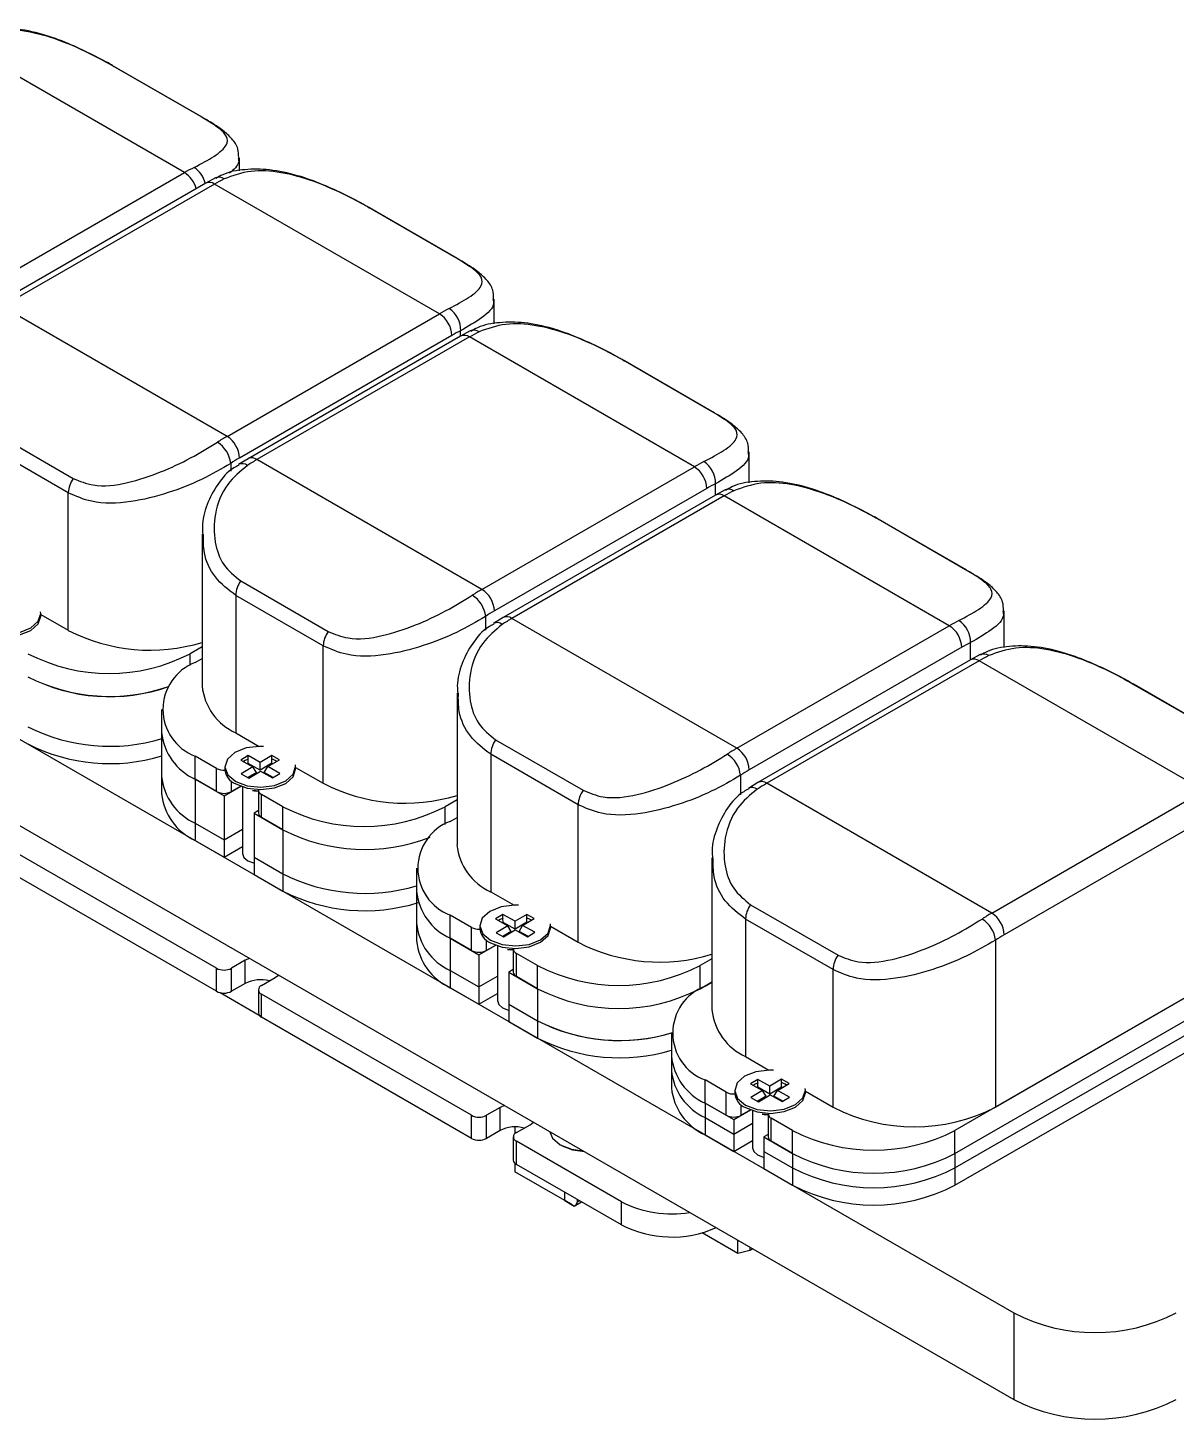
# Model space of a CAD drawing. Header units: millimetres. Extents: x 5 to 292, y 4 to 204.
# Drawn here: x 213.55 to 246.04, y 126.59 to 165.97 of the extents above; entities that cross this region are included whole.
import ezdxf

# ---------------------------------------------------------------- set-up
doc = ezdxf.new("R2010")
doc.units = ezdxf.units.MM

msp = doc.modelspace()

# ---------------------------------------------------------------- linework, layer by layer
at = {"color": 7, "linetype": 'Continuous', "lineweight": 25}
for p, q in [((217.986, 161.876), (211.622, 165.55)), ((218.445, 163.461), (215.97, 164.89)), ((218.483, 163.445), (216.008, 164.874)), ((183.182, 163.234), (241.448, 129.598)), ((219.539, 161.924), (219.539, 162.295)), ((211.975, 158.406), (217.986, 161.876)), ((218.584, 161.578), (212.574, 158.108)), ((218.834, 161.553), (212.824, 158.084)), ((218.858, 161.726), (218.584, 161.578)), ((225.198, 157.879), (218.834, 161.553)), ((183.182, 160.784), (241.448, 127.148)), ((225.658, 159.465), (223.183, 160.893)), ((225.696, 159.448), (223.221, 160.877)), ((219.188, 154.41), (212.824, 158.084)), ((226.751, 157.593), (226.751, 158.298)), ((219.188, 154.41), (225.198, 157.879)), ((225.552, 157.267), (219.541, 153.797)), ((225.797, 157.247), (219.786, 153.778)), ((226.047, 157.223), (220.036, 153.753)), ((226.071, 157.395), (225.797, 157.247)), ((232.411, 153.549), (226.047, 157.223)), ((232.87, 155.134), (230.395, 156.563)), ((232.908, 155.118), (230.433, 156.547)), ((212.364, 154.648), (214.839, 153.219)), ((214.698, 152.811), (212.223, 154.239)), ((219.786, 153.778), (219.515, 153.61)), ((226.4, 150.079), (220.036, 153.753)), ((233.964, 153.095), (233.964, 153.968)), ((226.4, 150.079), (232.411, 153.549)), ((232.764, 152.936), (226.754, 149.467)), ((233.283, 152.897), (233.009, 152.749)), ((214.698, 148.919), (214.698, 152.811)), ((233.009, 152.749), (226.999, 149.279)), ((233.259, 152.724), (227.249, 149.255)), ((239.623, 149.05), (233.259, 152.724)), ((240.083, 150.635), (237.608, 152.064)), ((240.121, 150.619), (237.646, 152.048)), ((218.483, 151.641), (218.483, 147.343)), ((219.577, 150.317), (222.051, 148.888)), ((221.91, 148.48), (219.435, 149.909)), ((219.435, 149.909), (219.435, 146.017)), ((213.916, 149.319), (213.916, 149.389)), ((213.916, 149.37), (214.698, 148.919)), ((226.999, 149.279), (226.727, 149.112)), ((241.176, 148.429), (241.176, 149.469)), ((233.613, 145.581), (227.249, 149.255)), ((233.613, 145.581), (239.623, 149.05)), ((218.483, 148.451), (218.148, 148.257)), ((218.29, 148.009), (218.483, 148.12)), ((221.91, 144.588), (221.91, 148.48)), ((239.977, 148.438), (233.966, 144.968)), ((240.496, 148.23), (240.222, 148.083)), ((240.222, 148.083), (234.211, 144.613)), ((240.472, 148.058), (234.461, 144.588)), ((246.836, 144.384), (240.472, 148.058)), ((247.295, 145.969), (244.82, 147.398)), ((247.333, 145.953), (244.858, 147.382)), ((225.696, 147.143), (225.696, 142.845)), ((217.338, 146.682), (217.338, 146.029)), ((217.338, 146.029), (217.338, 144.783)), ((219.435, 146.017), (220.096, 145.635)), ((226.789, 145.819), (229.264, 144.39)), ((218.891, 145.008), (218.29, 145.355)), ((218.29, 144.702), (218.29, 145.355)), ((219.783, 145.371), (219.575, 145.246)), ((220.125, 145.181), (219.783, 145.371)), ((219.784, 145.276), (219.783, 145.371)), ((220.455, 145.378), (220.125, 145.181)), ((220.67, 145.257), (220.455, 145.378)), ((220.455, 145.282), (220.455, 145.378)), ((229.123, 143.982), (226.648, 145.41)), ((226.648, 145.41), (226.648, 141.518)), ((218.891, 144.355), (218.891, 145.008)), ((219.128, 145.058), (219.128, 144.988)), ((219.575, 145.246), (219.916, 145.056)), ((219.916, 145.056), (219.586, 144.859)), ((219.704, 145.233), (219.652, 145.203)), ((219.788, 145.273), (219.704, 145.233)), ((219.785, 145.148), (219.768, 145.138)), ((219.785, 145.148), (219.784, 145.261)), ((220.126, 144.958), (219.785, 145.148)), ((220.019, 144.894), (219.916, 145.056)), ((220.126, 144.958), (220.125, 145.181)), ((220.456, 145.155), (220.126, 144.958)), ((220.238, 144.896), (220.34, 145.06)), ((220.34, 145.06), (220.67, 145.257)), ((220.682, 144.87), (220.34, 145.06)), ((220.456, 145.155), (220.456, 145.268)), ((220.479, 145.143), (220.456, 145.155)), ((221.128, 144.988), (221.128, 145.058)), ((221.128, 145.039), (221.91, 144.588)), ((217.338, 144.783), (217.338, 144.293)), ((218.29, 144.702), (219.103, 144.233)), ((218.29, 144.702), (218.29, 143.457)), ((218.891, 144.355), (218.29, 144.702)), ((219.586, 144.859), (219.802, 144.738)), ((220.019, 144.894), (219.78, 144.751)), ((219.802, 144.738), (220.132, 144.936)), ((220.132, 144.936), (220.474, 144.745)), ((220.49, 144.755), (220.238, 144.896)), ((220.474, 144.745), (220.682, 144.87)), ((234.211, 144.613), (233.94, 144.445)), ((240.825, 140.914), (234.461, 144.588)), ((219.103, 144.233), (219.577, 144.506)), ((219.103, 144.233), (219.103, 142.987)), ((219.577, 144.506), (219.315, 144.355)), ((219.628, 144.488), (219.628, 142.599)), ((219.907, 144.383), (220.013, 144.369)), ((220.076, 144.369), (219.907, 144.383)), ((220.076, 144.363), (220.013, 144.369)), ((220.076, 144.396), (220.076, 143.743)), ((220.765, 143.927), (220.164, 144.274)), ((220.164, 143.62), (220.164, 144.274)), ((240.825, 140.914), (246.836, 144.384)), ((220.076, 143.815), (219.952, 143.743)), ((220.765, 143.273), (220.765, 143.927)), ((225.696, 144.12), (225.361, 143.927)), ((229.123, 140.09), (229.123, 143.982)), ((247.189, 143.772), (241.179, 140.302)), ((218.29, 143.457), (219.103, 142.987)), ((218.29, 143.457), (218.29, 142.967)), ((219.952, 143.743), (220.765, 143.273)), ((219.952, 143.743), (219.952, 142.497)), ((220.765, 143.273), (220.164, 143.62)), ((225.502, 143.51), (225.696, 143.622)), ((219.103, 142.987), (219.628, 143.29)), ((219.103, 142.987), (219.103, 142.497)), ((220.765, 143.273), (220.765, 142.028)), ((218.891, 139.354), (212.951, 142.782)), ((218.29, 142.967), (219.103, 142.497)), ((219.103, 142.497), (219.628, 142.8)), ((219.952, 142.497), (220.765, 142.028)), ((219.952, 142.497), (219.952, 142.007)), ((232.908, 142.476), (232.908, 138.179)), ((218.891, 138.7), (212.951, 142.129)), ((219.952, 142.007), (220.765, 141.538)), ((220.765, 142.028), (220.765, 141.538)), ((224.55, 142.184), (224.55, 141.53)), ((224.55, 141.53), (224.55, 140.62)), ((226.648, 141.518), (227.309, 141.137)), ((234.002, 141.152), (236.476, 139.724)), ((224.55, 140.62), (224.55, 140.13)), ((226.103, 140.51), (225.502, 140.857)), ((225.502, 140.204), (225.502, 140.857)), ((226.996, 140.873), (226.787, 140.748)), ((226.787, 140.748), (227.129, 140.558)), ((226.917, 140.735), (226.865, 140.705)), ((227, 140.775), (226.917, 140.735)), ((226.997, 140.65), (226.981, 140.64)), ((227.337, 140.682), (226.996, 140.873)), ((226.996, 140.777), (226.996, 140.873)), ((226.997, 140.65), (226.996, 140.763)), ((227.339, 140.459), (226.997, 140.65)), ((227.667, 140.879), (227.337, 140.682)), ((227.339, 140.459), (227.337, 140.682)), ((227.669, 140.657), (227.339, 140.459)), ((227.553, 140.562), (227.883, 140.759)), ((227.883, 140.759), (227.667, 140.879)), ((227.668, 140.784), (227.667, 140.879)), ((227.669, 140.657), (227.668, 140.769)), ((227.691, 140.644), (227.669, 140.657)), ((236.335, 139.315), (233.86, 140.744)), ((233.86, 140.744), (233.86, 136.852)), ((226.103, 139.857), (226.103, 140.51)), ((226.341, 140.56), (226.341, 140.49)), ((227.129, 140.558), (226.799, 140.36)), ((226.799, 140.36), (227.015, 140.24)), ((227.232, 140.395), (226.992, 140.252)), ((227.015, 140.24), (227.345, 140.437)), ((227.232, 140.395), (227.129, 140.558)), ((227.345, 140.437), (227.686, 140.247)), ((227.45, 140.397), (227.553, 140.562)), ((227.703, 140.257), (227.45, 140.397)), ((227.895, 140.371), (227.553, 140.562)), ((227.686, 140.247), (227.895, 140.371)), ((228.341, 140.49), (228.341, 140.56)), ((228.341, 140.541), (229.123, 140.09)), ((225.502, 140.204), (226.316, 139.734)), ((225.502, 140.204), (225.502, 139.293)), ((226.103, 139.857), (225.502, 140.204)), ((226.316, 139.734), (226.79, 140.008)), ((226.79, 140.008), (226.528, 139.857)), ((226.841, 139.99), (226.841, 138.436)), ((227.12, 139.885), (227.226, 139.871)), ((227.288, 139.871), (227.12, 139.885)), ((227.288, 139.864), (227.226, 139.871)), ((227.288, 139.898), (227.288, 139.245)), ((248.625, 139.865), (239.786, 134.762)), ((240.931, 140.149), (240.931, 135.423)), ((219.704, 139.578), (219.315, 139.354)), ((219.824, 139.632), (219.704, 139.578)), ((219.704, 138.925), (219.704, 139.578)), ((226.316, 139.734), (226.316, 138.823)), ((227.977, 139.428), (227.376, 139.775)), ((227.376, 139.122), (227.376, 139.775)), ((227.977, 138.775), (227.977, 139.428)), ((232.908, 139.622), (232.573, 139.428)), ((232.573, 138.775), (232.573, 139.428)), ((218.891, 138.7), (218.891, 139.354)), ((219.315, 138.7), (219.315, 139.354)), ((220.164, 138.864), (220.553, 139.088)), ((220.553, 139.088), (220.645, 139.157)), ((225.502, 139.293), (226.316, 138.823)), ((225.502, 139.293), (225.502, 138.803)), ((226.316, 138.823), (226.841, 139.127)), ((227.288, 139.316), (227.164, 139.245)), ((227.164, 139.245), (227.977, 138.775)), ((227.164, 139.245), (227.164, 138.334)), ((227.977, 138.775), (227.376, 139.122)), ((236.335, 135.423), (236.335, 139.315)), ((239.786, 134.109), (248.625, 139.211)), ((240.931, 135.423), (247.437, 139.179)), ((218.99, 138.662), (220.098, 138.023)), ((219.704, 138.925), (219.315, 138.7)), ((220.076, 138.741), (220.076, 138.088)), ((225.502, 138.803), (226.316, 138.334)), ((226.316, 138.823), (226.316, 138.334)), ((227.977, 138.775), (227.977, 137.864)), ((232.573, 138.775), (232.908, 138.968)), ((232.715, 138.844), (232.908, 138.956)), ((239.786, 133.7), (248.625, 138.803)), ((226.103, 135.19), (220.164, 138.619)), ((220.164, 137.966), (220.164, 138.619)), ((226.316, 138.334), (226.841, 138.637)), ((227.164, 138.334), (227.977, 137.864)), ((227.164, 138.334), (227.164, 137.844)), ((239.786, 133.211), (248.625, 138.313)), ((226.103, 134.537), (220.164, 137.966)), ((227.977, 137.864), (227.977, 137.374)), ((227.164, 137.844), (227.977, 137.374)), ((231.763, 137.517), (231.763, 136.864)), ((231.763, 136.864), (231.763, 136.456)), ((233.86, 136.852), (234.521, 136.47)), ((231.763, 136.456), (231.763, 135.966)), ((233.316, 135.844), (232.715, 136.191)), ((232.715, 135.537), (232.715, 136.191)), ((233.553, 135.893), (233.553, 135.823)), ((234.208, 136.206), (234, 136.082)), ((234, 136.082), (234.341, 135.891)), ((234.341, 135.891), (234.011, 135.694)), ((234.129, 136.068), (234.077, 136.038)), ((234.213, 136.109), (234.129, 136.068)), ((234.21, 135.984), (234.193, 135.974)), ((234.55, 136.016), (234.208, 136.206)), ((234.209, 136.111), (234.208, 136.206)), ((234.21, 135.984), (234.209, 136.096)), ((234.551, 135.793), (234.21, 135.984)), ((234.444, 135.729), (234.341, 135.891)), ((234.88, 136.213), (234.55, 136.016)), ((234.551, 135.793), (234.55, 136.016)), ((234.881, 135.99), (234.551, 135.793)), ((234.662, 135.731), (234.765, 135.895)), ((234.765, 135.895), (235.095, 136.093)), ((235.107, 135.705), (234.765, 135.895)), ((235.095, 136.093), (234.88, 136.213)), ((234.88, 136.118), (234.88, 136.213)), ((234.881, 135.99), (234.881, 136.103)), ((234.903, 135.978), (234.881, 135.99)), ((235.553, 135.823), (235.553, 135.893)), ((232.715, 135.537), (233.528, 135.068)), ((232.715, 135.537), (232.715, 135.129)), ((233.316, 135.191), (232.715, 135.537)), ((233.316, 135.191), (233.316, 135.844)), ((234.011, 135.694), (234.227, 135.574)), ((234.444, 135.729), (234.205, 135.586)), ((234.227, 135.574), (234.557, 135.771)), ((234.557, 135.771), (234.899, 135.58)), ((234.915, 135.59), (234.662, 135.731)), ((234.899, 135.58), (235.107, 135.705)), ((235.553, 135.874), (236.335, 135.423)), ((226.103, 134.537), (226.103, 135.19)), ((226.917, 135.414), (226.528, 135.19)), ((226.528, 134.537), (226.528, 135.19)), ((227.036, 135.468), (226.917, 135.414)), ((226.917, 134.761), (226.917, 135.414)), ((232.715, 135.129), (233.528, 134.66)), ((232.715, 135.129), (232.715, 134.639)), ((233.528, 135.068), (234.002, 135.342)), ((234.002, 135.342), (233.74, 135.191)), ((234.053, 135.323), (234.053, 134.272)), ((234.332, 135.219), (234.438, 135.204)), ((234.501, 135.205), (234.332, 135.219)), ((234.501, 135.198), (234.438, 135.204)), ((234.501, 135.231), (234.501, 134.578)), ((235.19, 134.762), (234.589, 135.109)), ((234.589, 134.456), (234.589, 135.109)), ((226.917, 134.761), (226.528, 134.537)), ((227.33, 134.863), (227.33, 134.666)), ((227.376, 134.7), (227.765, 134.924)), ((227.765, 134.924), (227.858, 134.994)), ((233.528, 135.068), (233.528, 134.66)), ((233.528, 134.66), (234.053, 134.963)), ((235.19, 134.109), (235.19, 134.762)), ((239.786, 134.109), (239.786, 134.762)), ((227.288, 134.578), (227.288, 133.924)), ((230.346, 132.741), (227.376, 134.455)), ((227.376, 133.802), (227.376, 134.455)), ((228.684, 134.312), (228.651, 134.333)), ((232.715, 134.639), (233.528, 134.17)), ((233.528, 134.66), (233.528, 134.17)), ((233.528, 134.17), (234.053, 134.473)), ((234.501, 134.65), (234.377, 134.578)), ((234.377, 134.578), (235.19, 134.109)), ((234.377, 134.578), (234.377, 134.17)), ((235.19, 134.109), (234.589, 134.456)), ((234.377, 134.17), (235.19, 133.7)), ((234.377, 134.17), (234.377, 133.68)), ((235.19, 134.109), (235.19, 133.7)), ((239.786, 134.109), (239.786, 133.7)), ((227.33, 133.836), (227.33, 133.591)), ((228.744, 132.774), (227.33, 133.591)), ((227.33, 133.591), (227.33, 133.591)), ((230.346, 132.087), (227.376, 133.802)), ((234.377, 133.68), (235.19, 133.211)), ((235.19, 133.7), (235.19, 133.211)), ((239.786, 133.7), (239.786, 133.211)), ((228.744, 132.774), (228.744, 133.012)), ((228.744, 132.774), (229.015, 132.618)), ((228.956, 132.652), (228.744, 132.774)), ((229.015, 132.618), (229.221, 132.737)), ((229.098, 132.808), (229.098, 132.734)), ((230.346, 132.087), (230.346, 132.741)), ((233.646, 131.276), (232.628, 131.863)), ((233.646, 131.276), (233.646, 131.652)), ((233.984, 131.366), (233.646, 131.276)), ((233.984, 131.457), (233.984, 131.366)), ((234.063, 131.412), (233.984, 131.366)), ((241.448, 129.598), (241.448, 127.148))]:
    msp.add_line(p, q, dxfattribs=at)
at = {"color": 8, "linetype": 'Continuous', "lineweight": 25}
for p, q in [((225.799, 157.249), (225.799, 157.4)), ((219.294, 153.645), (219.294, 153.426)), ((233.012, 152.75), (233.012, 153.07)), ((226.506, 149.314), (226.506, 148.927)), ((240.224, 148.084), (240.224, 148.571)), ((218.148, 147.922), (218.148, 148.257)), ((219.315, 144.355), (219.315, 144.652)), ((233.719, 144.816), (233.719, 144.261)), ((225.361, 143.423), (225.361, 143.927)), ((226.528, 139.857), (226.528, 140.154)), ((232.573, 138.775), (232.573, 138.757)), ((233.74, 135.191), (233.74, 135.487)), ((229.162, 132.771), (229.098, 132.734))]:
    msp.add_line(p, q, dxfattribs=at)
at = {"color": 7, "linetype": 'Continuous', "lineweight": 25, "flags": 128}
for points in [[(215.97, 164.89), (216.002, 164.877), (216.008, 164.874)], [(218.483, 163.445), (218.476, 163.449), (218.445, 163.461)], [(223.183, 160.893), (223.214, 160.881), (223.221, 160.877)], [(225.696, 159.448), (225.689, 159.452), (225.658, 159.465)], [(230.395, 156.563), (230.427, 156.55), (230.433, 156.547)], [(232.908, 155.118), (232.901, 155.121), (232.87, 155.134)], [(237.608, 152.064), (237.639, 152.052), (237.646, 152.048)], [(240.121, 150.619), (240.114, 150.623), (240.083, 150.635)], [(213.009, 149.964), (212.899, 149.966), (212.517, 149.918), (212.197, 149.79), (211.985, 149.6), (211.916, 149.379), (211.999, 149.159), (212.221, 148.974), (212.549, 148.852), (212.933, 148.812), (213.314, 148.859), (213.635, 148.988), (213.846, 149.177), (213.916, 149.399), (213.912, 149.442)], [(212.221, 148.903), (212.549, 148.782), (212.933, 148.742), (213.314, 148.789), (213.635, 148.918), (213.846, 149.107), (213.916, 149.319)], [(244.82, 147.398), (244.852, 147.385), (244.858, 147.382)], [(220.221, 145.633), (220.111, 145.635), (219.73, 145.588), (219.409, 145.459), (219.198, 145.27), (219.128, 145.048), (219.211, 144.828), (219.434, 144.643), (219.762, 144.521), (220.146, 144.481), (220.527, 144.529), (220.848, 144.657), (221.059, 144.846), (221.128, 145.068), (221.124, 145.112)], [(219.434, 144.573), (219.762, 144.451), (220.146, 144.411), (220.527, 144.459), (220.848, 144.587), (221.059, 144.776), (221.128, 144.988)], [(220.59, 145.209), (220.553, 145.233), (220.452, 145.28)], [(219.628, 142.599), (219.666, 142.489), (219.775, 142.395)], [(219.775, 142.395), (219.937, 142.333), (219.952, 142.329)], [(227.434, 141.135), (227.323, 141.137), (226.942, 141.089), (226.622, 140.961), (226.41, 140.771), (226.341, 140.55), (226.424, 140.33), (226.646, 140.144), (226.974, 140.023), (227.358, 139.983), (227.739, 140.03), (228.06, 140.159), (228.271, 140.348), (228.341, 140.57), (228.337, 140.613)], [(227.802, 140.711), (227.765, 140.735), (227.664, 140.782)], [(226.646, 140.074), (226.974, 139.953), (227.358, 139.912), (227.739, 139.96), (228.06, 140.089), (228.271, 140.278), (228.341, 140.49)], [(226.841, 138.436), (226.879, 138.325), (226.987, 138.231)], [(226.987, 138.231), (227.149, 138.169), (227.164, 138.166)], [(234.646, 136.468), (234.536, 136.471), (234.155, 136.423), (233.834, 136.294), (233.623, 136.105), (233.553, 135.883), (233.636, 135.663), (233.859, 135.478), (234.187, 135.356), (234.571, 135.316), (234.952, 135.364), (235.273, 135.492), (235.484, 135.682), (235.553, 135.903), (235.549, 135.947)], [(235.015, 136.045), (234.978, 136.068), (234.876, 136.115)], [(233.859, 135.408), (234.187, 135.286), (234.571, 135.246), (234.952, 135.294), (235.273, 135.422), (235.484, 135.612), (235.553, 135.823)], [(228.323, 134.725), (228.397, 134.54), (228.614, 134.353)], [(228.614, 134.353), (228.938, 134.228), (229.258, 134.185)], [(229.302, 134.16), (228.976, 134.2), (228.684, 134.312)], [(234.053, 134.272), (234.091, 134.161), (234.2, 134.068)], [(234.2, 134.068), (234.362, 134.005), (234.377, 134.002)]]:
    msp.add_lwpolyline(points, dxfattribs=at)
at = {"color": 7, "linetype": 'Continuous', "lineweight": 25}
for centre, radius, start, end in [((220.525, 157.482), 5.075, 116.546, 120.0263), ((221.373, 157.161), 5.073, 116.5451, 120.0272), ((227.737, 153.488), 5.073, 116.5451, 120.0272), ((225.073, 157.417), 0.727, 358.6989, 56.8925), ((224.784, 157.232), 0.768, 2.6054, 57.3945), ((227.864, 153.266), 4.622, 116.5436, 120.0284), ((228.586, 152.828), 5.075, 116.546, 120.0263), ((226.17, 157.154), 0.261, 55.4357, 111.3373), ((221.997, 149.548), 5.615, 120.0244, 123.2784), ((218.774, 153.762), 0.768, 2.6054, 57.3945), ((218.481, 153.55), 0.818, 6.6843, 57.8769), ((222.101, 149.368), 5.116, 120.0233, 123.28), ((222.847, 148.889), 5.618, 120.0253, 123.2776), ((234.95, 149.155), 5.075, 116.546, 120.0263), ((232.285, 153.086), 0.727, 358.6989, 56.8925), ((215.447, 152.78), 0.75, 144.1495, 177.6386), ((231.996, 152.901), 0.768, 2.6056, 57.3944), ((235.078, 148.933), 4.624, 116.5444, 120.0276), ((235.798, 148.332), 5.073, 116.5451, 120.0272), ((233.382, 152.655), 0.261, 55.4347, 111.3386), ((220.184, 149.878), 0.75, 144.1495, 177.6386), ((229.211, 145.215), 5.618, 120.0253, 123.2776), ((225.986, 149.432), 0.768, 2.6056, 57.3944), ((225.694, 149.219), 0.818, 6.6843, 57.8769), ((229.314, 145.036), 5.118, 120.024, 123.2793), ((217.01, 153.396), 5.039, 242.688, 287.0047), ((222.659, 148.449), 0.75, 144.1495, 177.6386), ((230.058, 144.393), 5.615, 120.0244, 123.2784), ((242.162, 144.658), 5.073, 116.5451, 120.0272), ((239.209, 148.403), 0.768, 2.6056, 57.3947), ((239.498, 148.588), 0.727, 358.699, 56.8927), ((242.293, 144.43), 4.629, 116.5463, 120.0257), ((215.85, 152.693), 4.995, 242.6096, 297.3903), ((243.008, 143.67), 5.068, 116.5435, 120.0288), ((240.595, 147.989), 0.261, 55.4349, 111.3378), ((218.793, 146.682), 1.419, 110.7835, 249.2167), ((215.871, 152.153), 5.105, 242.9929, 289.0367), ((215.865, 152.078), 5.036, 242.6579, 289.3716), ((220.11, 147.505), 1.635, 185.695, 245.6253), ((215.872, 150.754), 5.119, 243.0506, 286.8061), ((218.964, 146.191), 1.635, 185.6946, 245.6256), ((227.397, 145.379), 0.75, 144.1495, 177.6386), ((215.872, 150.265), 5.119, 243.0528, 286.7046), ((236.422, 140.719), 5.615, 120.0244, 123.2784), ((232.906, 144.721), 0.818, 6.6845, 57.877), ((233.199, 144.933), 0.768, 2.6056, 57.3947), ((219.098, 145.402), 0.444, 242.2286, 274.0956), ((219.6, 145.015), 0.473, 183.2777, 249.3675), ((236.53, 140.532), 5.123, 120.0258, 123.2775), ((218.964, 144.945), 1.635, 185.6946, 245.6256), ((224.222, 149.065), 5.039, 242.688, 287.0047), ((237.268, 139.731), 5.61, 120.023, 123.2799), ((218.964, 144.456), 1.635, 185.6946, 245.6256), ((219.103, 144.765), 0.461, 242.6091, 297.3904), ((220.216, 144.403), 0.139, 176.3496, 247.9861), ((229.872, 143.951), 0.75, 144.1495, 177.6386), ((223.063, 148.362), 4.995, 242.6096, 297.3903), ((220.226, 143.758), 0.151, 185.6918, 245.6306), ((226.006, 142.184), 1.419, 110.7835, 249.2166), ((223.08, 147.8), 5.084, 242.9127, 291.3594), ((227.322, 143.007), 1.635, 185.695, 245.6252), ((223.085, 146.592), 5.119, 243.0543, 286.6384), ((223.084, 146.099), 5.117, 243.0416, 287.2055), ((226.177, 141.693), 1.635, 185.6946, 245.6256), ((234.609, 140.713), 0.75, 144.1501, 177.6383), ((226.177, 140.782), 1.635, 185.6946, 245.6256), ((243.632, 136.057), 5.61, 120.023, 123.2799), ((240.119, 140.054), 0.818, 6.6838, 57.8775), ((240.411, 140.267), 0.768, 2.6049, 57.3951), ((226.31, 140.903), 0.444, 242.2305, 274.0938), ((226.813, 140.517), 0.472, 183.2712, 249.3738), ((243.742, 135.866), 5.123, 120.0258, 123.2775), ((226.177, 140.292), 1.635, 185.6946, 245.6256), ((226.316, 140.266), 0.461, 242.6096, 297.3904), ((227.428, 139.904), 0.139, 176.3496, 247.9852), ((231.435, 144.567), 5.039, 242.688, 287.0047), ((230.275, 143.864), 4.995, 242.6097, 297.3903), ((237.084, 139.284), 0.75, 144.1501, 177.6383), ((219.103, 139.763), 0.461, 242.6091, 297.3904), ((227.438, 139.26), 0.151, 185.6917, 245.6297), ((219.103, 139.11), 0.461, 242.6091, 297.3904), ((220.132, 138.082), 0.946, 74.3935, 116.927), ((220.21, 138.741), 0.131, 110.7834, 249.2178), ((230.275, 143.21), 4.995, 242.6097, 297.3903), ((233.218, 137.517), 1.419, 110.7834, 249.2167), ((220.226, 138.103), 0.151, 185.6918, 245.6306), ((230.297, 142.425), 5.117, 243.0431, 287.1427), ((230.297, 142.428), 5.119, 243.0543, 286.6386), ((234.535, 138.341), 1.635, 185.695, 245.6253), ((230.297, 141.938), 5.119, 243.0542, 286.6365), ((233.389, 137.026), 1.635, 185.6946, 245.6256), ((233.389, 136.618), 1.635, 185.6946, 245.6256), ((233.389, 136.128), 1.635, 185.6946, 245.6256), ((233.523, 136.237), 0.444, 242.23, 274.0938), ((234.025, 135.85), 0.472, 183.2709, 249.3741), ((226.316, 135.599), 0.461, 242.6096, 297.3904), ((233.528, 135.6), 0.461, 242.6091, 297.3904), ((234.641, 135.238), 0.139, 176.3461, 247.9887), ((238.633, 139.858), 4.995, 242.6096, 297.3905), ((227.345, 133.918), 0.946, 74.3935, 116.9268), ((237.488, 139.197), 4.995, 242.6096, 297.3904), ((226.316, 134.946), 0.461, 242.6096, 297.3904), ((227.423, 134.578), 0.131, 110.7832, 249.2168), ((234.651, 134.593), 0.151, 185.693, 245.6294), ((227.438, 133.939), 0.151, 185.6917, 245.6297), ((237.488, 138.544), 4.995, 242.6096, 297.3904), ((237.488, 138.136), 4.995, 242.6096, 297.3904), ((237.488, 137.646), 4.995, 242.6096, 297.3904), ((231.758, 135.473), 3.075, 242.6758, 279.7412), ((231.767, 134.853), 3.109, 242.802, 293.8878), ((243.746, 134.033), 4.995, 242.6096, 297.3904), ((243.746, 131.584), 4.995, 242.6096, 297.3904)]:
    msp.add_arc(centre, radius, start, end, dxfattribs=at)
at = {"color": 8, "linetype": 'Continuous', "lineweight": 25}
for centre, radius, start, end in [((217.864, 161.416), 0.722, 12.8812, 57.0273), ((217.567, 161.224), 0.775, 14.8734, 57.3048), ((218.688, 161.349), 0.251, 54.3831, 114.3068), ((218.957, 161.484), 0.261, 55.4359, 111.3373), ((225.9, 157.018), 0.251, 54.3824, 114.3075), ((219.621, 153.406), 0.23, 51.2764, 117.5403), ((219.89, 153.551), 0.25, 54.1302, 114.5737), ((233.113, 152.52), 0.251, 54.3824, 114.3073), ((227.104, 149.064), 0.24, 52.7485, 115.9557), ((226.833, 148.908), 0.23, 51.279, 117.5376), ((240.325, 147.853), 0.251, 54.3816, 114.3067), ((234.316, 144.397), 0.24, 52.7472, 115.9565), ((234.046, 144.241), 0.23, 51.2737, 117.5429)]:
    msp.add_arc(centre, radius, start, end, dxfattribs=at)
at = {"color": 7, "linetype": 'Continuous', "lineweight": 25}
for major_axis, ratio, start_param, end_param in [((0.283, 0), 0.577382, 5.497787, 6.283185), ((0.2, -0.115), 0.00007, 5.497828, 6.283226)]:
    msp.add_ellipse((228.815, 132.734), major_axis=major_axis, ratio=ratio, start_param=start_param, end_param=end_param, dxfattribs=at)
for points, knots in [([(215.999, 164.876), (215.962, 164.898), (215.772, 165.013), (215.322, 165.248), (214.675, 165.549), (213.947, 165.811), (213.196, 165.972), (212.482, 165.975), (211.963, 165.885), (211.722, 165.743), (211.658, 165.706)], [0, 0, 0, 0, 0.033833, 0.174605, 0.31765, 0.474047, 0.645701, 0.799733, 0.947028, 1, 1, 1, 1]), ([(215.97, 164.89), (215.787, 164.992), (215.333, 165.244), (214.456, 165.64), (213.517, 165.9), (212.623, 165.959), (212.138, 165.784), (211.893, 165.696)], [0, 0, 0, 0, 0.1524959, 0.3788595, 0.5926764, 0.7945708, 1, 1, 1, 1]), ([(218.257, 162.022), (218.458, 162.129), (218.898, 162.365), (219.205, 162.648), (219.212, 162.895), (218.976, 163.139), (218.621, 163.354), (218.445, 163.461)], [0, 0, 0, 0, 0.199508, 0.437451, 0.643632, 0.823204, 1, 1, 1, 1]), ([(219.519, 162.299), (219.517, 162.383), (219.513, 162.589), (219.325, 162.85), (219.065, 163.081), (218.776, 163.276), (218.524, 163.419), (218.45, 163.46)], [0, 0, 0, 0, 0.149569, 0.363367, 0.600013, 0.881918, 1, 1, 1, 1]), ([(223.211, 160.88), (223.174, 160.902), (222.984, 161.016), (222.534, 161.251), (221.887, 161.552), (221.16, 161.814), (220.409, 161.976), (219.695, 161.979), (219.175, 161.889), (218.934, 161.747), (218.87, 161.709)], [0, 0, 0, 0, 0.033832, 0.174605, 0.31765, 0.474047, 0.645701, 0.799733, 0.947028, 1, 1, 1, 1]), ([(223.183, 160.893), (223, 160.995), (222.545, 161.248), (221.668, 161.643), (220.729, 161.903), (219.836, 161.963), (219.35, 161.788), (219.106, 161.699)], [0, 0, 0, 0, 0.152496, 0.378859, 0.592677, 0.794571, 1, 1, 1, 1]), ([(225.47, 158.026), (225.67, 158.133), (226.11, 158.368), (226.417, 158.651), (226.425, 158.899), (226.188, 159.143), (225.834, 159.358), (225.658, 159.465)], [0, 0, 0, 0, 0.1995082, 0.4374516, 0.643632, 0.8232043, 1, 1, 1, 1]), ([(226.732, 158.302), (226.73, 158.387), (226.725, 158.593), (226.537, 158.853), (226.278, 159.085), (225.989, 159.28), (225.737, 159.422), (225.662, 159.464)], [0, 0, 0, 0, 0.149569, 0.363367, 0.600013, 0.881918, 1, 1, 1, 1]), ([(230.424, 156.549), (230.387, 156.571), (230.197, 156.686), (229.747, 156.92), (229.1, 157.221), (228.372, 157.484), (227.621, 157.645), (226.907, 157.648), (226.388, 157.558), (226.147, 157.416), (226.083, 157.378)], [0, 0, 0, 0, 0.033833, 0.174605, 0.31765, 0.474047, 0.645701, 0.799733, 0.947028, 1, 1, 1, 1]), ([(230.395, 156.563), (230.212, 156.664), (229.758, 156.917), (228.881, 157.312), (227.942, 157.572), (227.048, 157.632), (226.563, 157.457), (226.318, 157.369)], [0, 0, 0, 0, 0.152496, 0.378859, 0.592676, 0.794571, 1, 1, 1, 1]), ([(232.682, 153.695), (232.883, 153.802), (233.323, 154.037), (233.63, 154.32), (233.637, 154.568), (233.401, 154.812), (233.046, 155.027), (232.87, 155.134)], [0, 0, 0, 0, 0.199508, 0.437452, 0.643632, 0.823204, 1, 1, 1, 1]), ([(233.944, 153.971), (233.942, 154.056), (233.938, 154.262), (233.75, 154.522), (233.49, 154.754), (233.201, 154.949), (232.949, 155.091), (232.875, 155.133)], [0, 0, 0, 0, 0.14957, 0.363367, 0.600014, 0.881918, 1, 1, 1, 1]), ([(214.839, 153.219), (215.022, 153.143), (215.476, 152.955), (216.354, 153.062), (217.293, 153.376), (218.186, 153.795), (218.671, 154.092), (218.916, 154.242)], [0, 0, 0, 0, 0.152496, 0.378859, 0.592676, 0.794571, 1, 1, 1, 1]), ([(219.294, 153.645), (219.028, 153.489), (218.499, 153.18), (217.499, 152.784), (216.429, 152.519), (215.432, 152.487), (214.911, 152.717), (214.698, 152.811)], [0, 0, 0, 0, 0.198496, 0.394824, 0.606622, 0.838824, 1, 1, 1, 1]), ([(219.525, 153.595), (219.476, 153.57), (219.229, 153.442), (218.904, 153.059), (218.605, 152.488), (218.473, 151.991), (218.497, 151.704), (218.503, 151.635)], [0, 0, 0, 0, 0.06823, 0.348009, 0.625892, 0.908856, 1, 1, 1, 1]), ([(219.765, 153.586), (219.564, 153.419), (219.124, 153.053), (218.817, 152.255), (218.81, 151.449), (219.046, 150.743), (219.401, 150.458), (219.577, 150.317)], [0, 0, 0, 0, 0.199508, 0.437451, 0.643632, 0.823204, 1, 1, 1, 1]), ([(237.636, 152.051), (237.599, 152.073), (237.409, 152.187), (236.959, 152.422), (236.312, 152.723), (235.585, 152.985), (234.834, 153.147), (234.12, 153.15), (233.6, 153.06), (233.359, 152.918), (233.295, 152.88)], [0, 0, 0, 0, 0.033832, 0.174605, 0.31765, 0.474047, 0.645702, 0.799733, 0.947028, 1, 1, 1, 1]), ([(237.608, 152.064), (237.425, 152.166), (236.97, 152.418), (236.093, 152.814), (235.154, 153.074), (234.261, 153.133), (233.775, 152.959), (233.531, 152.87)], [0, 0, 0, 0, 0.152495, 0.378859, 0.592676, 0.794571, 1, 1, 1, 1]), ([(239.894, 149.196), (240.095, 149.304), (240.535, 149.539), (240.842, 149.822), (240.85, 150.07), (240.613, 150.314), (240.259, 150.529), (240.083, 150.635)], [0, 0, 0, 0, 0.199508, 0.437452, 0.643632, 0.823204, 1, 1, 1, 1]), ([(241.157, 149.473), (241.155, 149.558), (241.15, 149.763), (240.962, 150.024), (240.703, 150.255), (240.414, 150.451), (240.162, 150.593), (240.087, 150.635)], [0, 0, 0, 0, 0.149569, 0.363367, 0.600014, 0.88192, 1, 1, 1, 1]), ([(222.051, 148.888), (222.234, 148.813), (222.689, 148.624), (223.566, 148.731), (224.505, 149.045), (225.399, 149.464), (225.884, 149.762), (226.129, 149.912)], [0, 0, 0, 0, 0.152496, 0.378859, 0.592676, 0.794571, 1, 1, 1, 1]), ([(226.506, 149.314), (226.24, 149.159), (225.711, 148.849), (224.711, 148.453), (223.642, 148.188), (222.644, 148.157), (222.123, 148.386), (221.91, 148.48)], [0, 0, 0, 0, 0.198496, 0.394824, 0.606622, 0.838824, 1, 1, 1, 1]), ([(226.737, 149.096), (226.689, 149.071), (226.442, 148.943), (226.117, 148.56), (225.818, 147.99), (225.686, 147.493), (225.71, 147.206), (225.716, 147.136)], [0, 0, 0, 0, 0.06823, 0.348009, 0.625892, 0.908854, 1, 1, 1, 1]), ([(226.977, 149.087), (226.777, 148.921), (226.337, 148.555), (226.03, 147.757), (226.022, 146.951), (226.258, 146.245), (226.613, 145.96), (226.789, 145.819)], [0, 0, 0, 0, 0.199508, 0.437452, 0.643632, 0.823205, 1, 1, 1, 1]), ([(244.849, 147.384), (244.812, 147.406), (244.622, 147.521), (244.171, 147.756), (243.525, 148.057), (242.797, 148.319), (242.046, 148.48), (241.332, 148.483), (240.813, 148.393), (240.572, 148.251), (240.508, 148.214)], [0, 0, 0, 0, 0.033833, 0.174606, 0.31765, 0.474047, 0.645701, 0.799733, 0.947028, 1, 1, 1, 1]), ([(244.82, 147.398), (244.637, 147.5), (244.183, 147.752), (243.306, 148.148), (242.367, 148.407), (241.473, 148.467), (240.988, 148.292), (240.743, 148.204)], [0, 0, 0, 0, 0.152496, 0.378859, 0.592677, 0.794571, 1, 1, 1, 1]), ([(229.264, 144.39), (229.447, 144.314), (229.901, 144.126), (230.779, 144.233), (231.718, 144.547), (232.611, 144.966), (233.096, 145.263), (233.341, 145.413)], [0, 0, 0, 0, 0.152495, 0.378859, 0.592676, 0.794571, 1, 1, 1, 1]), ([(233.719, 144.816), (233.453, 144.66), (232.924, 144.351), (231.924, 143.955), (230.854, 143.69), (229.857, 143.658), (229.336, 143.888), (229.123, 143.982)], [0, 0, 0, 0, 0.198496, 0.394825, 0.606622, 0.838824, 1, 1, 1, 1]), ([(233.95, 144.43), (233.901, 144.405), (233.654, 144.277), (233.329, 143.894), (233.03, 143.323), (232.898, 142.826), (232.922, 142.54), (232.928, 142.47)], [0, 0, 0, 0, 0.06823, 0.348009, 0.625892, 0.908855, 1, 1, 1, 1]), ([(234.19, 144.421), (233.989, 144.254), (233.549, 143.889), (233.242, 143.091), (233.235, 142.284), (233.471, 141.578), (233.826, 141.294), (234.002, 141.152)], [0, 0, 0, 0, 0.199508, 0.437451, 0.643632, 0.823204, 1, 1, 1, 1]), ([(236.476, 139.724), (236.659, 139.648), (237.114, 139.459), (237.991, 139.566), (238.93, 139.88), (239.824, 140.299), (240.309, 140.597), (240.554, 140.747)], [0, 0, 0, 0, 0.152496, 0.37886, 0.592677, 0.794571, 1, 1, 1, 1]), ([(240.931, 140.149), (240.665, 139.994), (240.136, 139.684), (239.136, 139.288), (238.067, 139.023), (237.069, 138.992), (236.548, 139.221), (236.335, 139.315)], [0, 0, 0, 0, 0.198495, 0.394824, 0.606622, 0.838824, 1, 1, 1, 1])]:
    msp.add_open_spline(points, degree=3, knots=knots, dxfattribs=at)
at = {"color": 8, "linetype": 'Continuous', "lineweight": 25}
for points, knots in [([(219.5, 162.297), (219.513, 162.254), (219.551, 162.114), (219.379, 161.964), (219.259, 161.86)], [0, 0, 0, 0, 0.307892, 1, 1, 1, 1]), ([(226.713, 158.3), (226.723, 158.257), (226.762, 158.085), (226.475, 157.79), (226.01, 157.522), (225.799, 157.4)], [0, 0, 0, 0, 0.1542233, 0.6157771, 1, 1, 1, 1]), ([(233.925, 153.97), (233.935, 153.927), (233.975, 153.754), (233.687, 153.459), (233.223, 153.191), (233.012, 153.07)], [0, 0, 0, 0, 0.154224, 0.615777, 1, 1, 1, 1]), ([(219.435, 149.909), (219.228, 150.068), (218.817, 150.386), (218.514, 151.035), (218.519, 151.461), (218.521, 151.636)], [0, 0, 0, 0, 0.374264, 0.743473, 1, 1, 1, 1]), ([(241.138, 149.471), (241.148, 149.428), (241.187, 149.256), (240.9, 148.961), (240.435, 148.693), (240.224, 148.571)], [0, 0, 0, 0, 0.154223, 0.615777, 1, 1, 1, 1]), ([(226.648, 145.41), (226.441, 145.57), (226.029, 145.887), (225.726, 146.537), (225.732, 146.963), (225.734, 147.138)], [0, 0, 0, 0, 0.374263, 0.743472, 1, 1, 1, 1]), ([(233.86, 140.744), (233.653, 140.904), (233.242, 141.221), (232.939, 141.87), (232.944, 142.296), (232.946, 142.471)], [0, 0, 0, 0, 0.374264, 0.743472, 1, 1, 1, 1])]:
    msp.add_open_spline(points, degree=3, knots=knots, dxfattribs=at)

doc.saveas('drawing.dxf')
